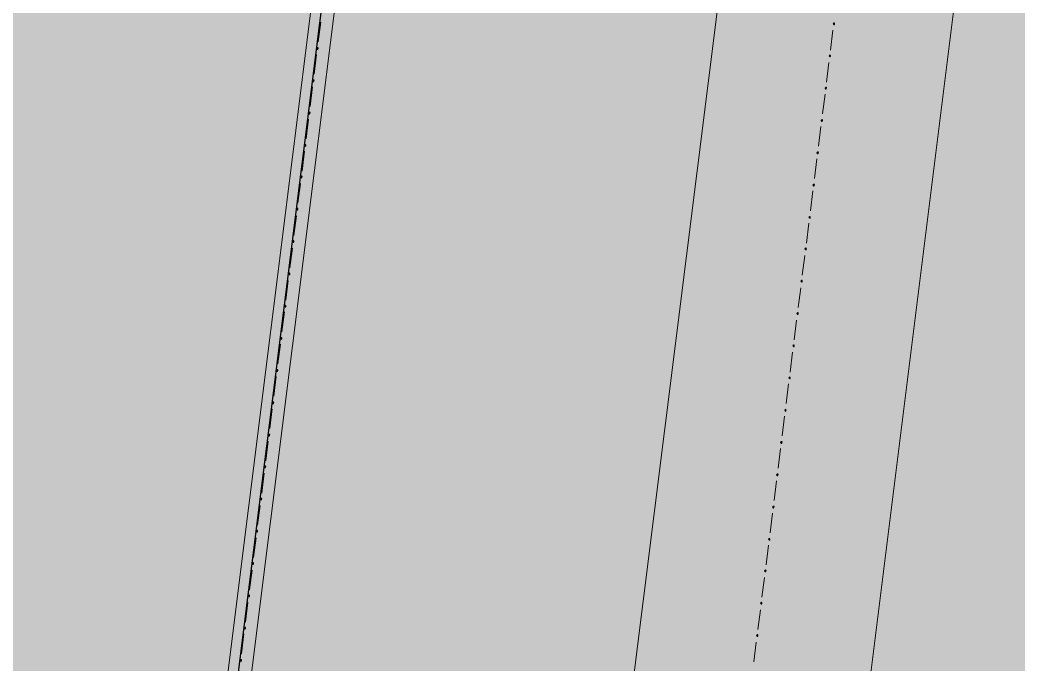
# Model space of a CAD drawing. Header units: metres. Extents: x -4 to 509425, y 7549 to 4732445.
# Drawn here: x 475959.16 to 475971.9, y 4719752.58 to 4719760.79 of the extents above; entities that cross this region are included whole.
import ezdxf

# ---------------------------------------------------------------- set-up
doc = ezdxf.new("R2010")
doc.units = ezdxf.units.M
doc.header["$LTSCALE"] = 0.01
doc.header["$MEASUREMENT"] = 0
doc.layers.get('0').update_dxf_attribs({"lineweight": 0})
for name, color, linetype in [('_SUBESTACIÓN', 1, 'Continuous'), ('NUDO GAROÑA', 211, 'Continuous'), ('SUBESTACION LA VID', 253, 'Continuous')]:
    doc.layers.add(name, color=color, linetype=linetype)

# ---------------------------------------------------------------- blocks, each defined once
blk = doc.blocks.new('A$Cfff6051d')
at = {"layer": 'SUBESTACION LA VID', "transparency": 33554687}
h = blk.add_hatch(color=256, dxfattribs=at)
h.dxf.hatch_style = 2
h.paths.add_polyline_path([(475969.558, 4719760.746), (475969.559, 4719760.754), (475969.55, 4719760.755), (475969.541, 4719760.748), (475969.548, 4719760.738), (475969.557, 4719760.737)])
h = blk.add_hatch(color=256, dxfattribs=at)
h.dxf.hatch_style = 2
h.paths.add_polyline_path([(475962.965, 4719760.429), (475962.966, 4719760.437), (475962.958, 4719760.438), (475962.948, 4719760.431), (475962.956, 4719760.422), (475962.964, 4719760.42)])
h = blk.add_hatch(color=256, dxfattribs=at)
h.dxf.hatch_style = 2
h.paths.add_polyline_path([(475969.506, 4719760.334), (475969.507, 4719760.342), (475969.499, 4719760.344), (475969.489, 4719760.336), (475969.497, 4719760.327), (475969.505, 4719760.326)])
h = blk.add_hatch(color=256, dxfattribs=at)
h.dxf.hatch_style = 2
h.paths.add_polyline_path([(475962.913, 4719760.017), (475962.914, 4719760.026), (475962.906, 4719760.027), (475962.897, 4719760.019), (475962.904, 4719760.01), (475962.912, 4719760.009)])
h = blk.add_hatch(color=256, dxfattribs=at)
h.dxf.hatch_style = 2
h.paths.add_polyline_path([(475969.454, 4719759.922), (475969.455, 4719759.931), (475969.447, 4719759.932), (475969.438, 4719759.925), (475969.445, 4719759.915), (475969.453, 4719759.914)])
h = blk.add_hatch(color=256, dxfattribs=at)
h.dxf.hatch_style = 2
h.paths.add_polyline_path([(475962.862, 4719759.606), (475962.863, 4719759.614), (475962.854, 4719759.615), (475962.845, 4719759.608), (475962.852, 4719759.598), (475962.861, 4719759.597)])
h = blk.add_hatch(color=256, dxfattribs=at)
h.dxf.hatch_style = 2
h.paths.add_polyline_path([(475969.403, 4719759.511), (475969.404, 4719759.519), (475969.395, 4719759.52), (475969.386, 4719759.513), (475969.393, 4719759.504), (475969.402, 4719759.502)])
h = blk.add_hatch(color=256, dxfattribs=at)
h.dxf.hatch_style = 2
h.paths.add_polyline_path([(475962.81, 4719759.194), (475962.811, 4719759.202), (475962.803, 4719759.203), (475962.793, 4719759.196), (475962.801, 4719759.187), (475962.809, 4719759.186)])
h = blk.add_hatch(color=256, dxfattribs=at)
h.dxf.hatch_style = 2
h.paths.add_polyline_path([(475969.351, 4719759.099), (475969.352, 4719759.108), (475969.344, 4719759.109), (475969.334, 4719759.101), (475969.342, 4719759.092), (475969.35, 4719759.091)])
h = blk.add_hatch(color=256, dxfattribs=at)
h.dxf.hatch_style = 2
h.paths.add_polyline_path([(475962.76, 4719758.791), (475962.761, 4719758.799), (475962.752, 4719758.8), (475962.743, 4719758.793), (475962.75, 4719758.783), (475962.759, 4719758.782)])
h = blk.add_hatch(color=256, dxfattribs=at)
h.dxf.hatch_style = 2
h.paths.add_polyline_path([(475969.3, 4719758.688), (475969.301, 4719758.696), (475969.292, 4719758.697), (475969.283, 4719758.69), (475969.29, 4719758.68), (475969.299, 4719758.679)])
h = blk.add_hatch(color=256, dxfattribs=at)
h.dxf.hatch_style = 2
h.paths.add_polyline_path([(475962.708, 4719758.379), (475962.709, 4719758.388), (475962.701, 4719758.389), (475962.691, 4719758.381), (475962.699, 4719758.372), (475962.707, 4719758.371)])
h = blk.add_hatch(color=256, dxfattribs=at)
h.dxf.hatch_style = 2
h.paths.add_polyline_path([(475969.248, 4719758.276), (475969.249, 4719758.284), (475969.241, 4719758.285), (475969.231, 4719758.278), (475969.239, 4719758.269), (475969.247, 4719758.268)])
h = blk.add_hatch(color=256, dxfattribs=at)
h.dxf.hatch_style = 2
h.paths.add_polyline_path([(475962.656, 4719757.968), (475962.658, 4719757.976), (475962.649, 4719757.977), (475962.64, 4719757.97), (475962.647, 4719757.96), (475962.655, 4719757.959)])
h = blk.add_hatch(color=256, dxfattribs=at)
h.dxf.hatch_style = 2
h.paths.add_polyline_path([(475969.197, 4719757.873), (475969.199, 4719757.881), (475969.19, 4719757.882), (475969.181, 4719757.875), (475969.188, 4719757.865), (475969.196, 4719757.864)])
h = blk.add_hatch(color=256, dxfattribs=at)
h.dxf.hatch_style = 2
h.paths.add_polyline_path([(475962.605, 4719757.556), (475962.606, 4719757.564), (475962.598, 4719757.565), (475962.588, 4719757.558), (475962.595, 4719757.549), (475962.604, 4719757.548)])
h = blk.add_hatch(color=256, dxfattribs=at)
h.dxf.hatch_style = 2
h.paths.add_polyline_path([(475969.146, 4719757.461), (475969.147, 4719757.47), (475969.138, 4719757.471), (475969.129, 4719757.463), (475969.136, 4719757.454), (475969.145, 4719757.453)])
h = blk.add_hatch(color=256, dxfattribs=at)
h.dxf.hatch_style = 2
h.paths.add_polyline_path([(475962.553, 4719757.144), (475962.554, 4719757.153), (475962.546, 4719757.154), (475962.536, 4719757.146), (475962.544, 4719757.137), (475962.552, 4719757.136)])
h = blk.add_hatch(color=256, dxfattribs=at)
h.dxf.hatch_style = 2
h.paths.add_polyline_path([(475969.094, 4719757.05), (475969.095, 4719757.058), (475969.087, 4719757.059), (475969.077, 4719757.052), (475969.085, 4719757.042), (475969.093, 4719757.041)])
h = blk.add_hatch(color=256, dxfattribs=at)
h.dxf.hatch_style = 2
h.paths.add_polyline_path([(475962.502, 4719756.733), (475962.503, 4719756.741), (475962.494, 4719756.742), (475962.485, 4719756.735), (475962.492, 4719756.725), (475962.501, 4719756.724)])
h = blk.add_hatch(color=256, dxfattribs=at)
h.dxf.hatch_style = 2
h.paths.add_polyline_path([(475969.043, 4719756.638), (475969.044, 4719756.646), (475969.035, 4719756.647), (475969.026, 4719756.64), (475969.033, 4719756.631), (475969.042, 4719756.63)])
h = blk.add_hatch(color=256, dxfattribs=at)
h.dxf.hatch_style = 2
h.paths.add_polyline_path([(475962.45, 4719756.321), (475962.451, 4719756.33), (475962.443, 4719756.331), (475962.433, 4719756.323), (475962.441, 4719756.314), (475962.449, 4719756.313)])
h = blk.add_hatch(color=256, dxfattribs=at)
h.dxf.hatch_style = 2
h.paths.add_polyline_path([(475968.991, 4719756.226), (475968.992, 4719756.235), (475968.984, 4719756.236), (475968.974, 4719756.228), (475968.982, 4719756.219), (475968.99, 4719756.218)])
h = blk.add_hatch(color=256, dxfattribs=at)
h.dxf.hatch_style = 2
h.paths.add_polyline_path([(475962.398, 4719755.909), (475962.4, 4719755.918), (475962.391, 4719755.919), (475962.382, 4719755.912), (475962.389, 4719755.902), (475962.397, 4719755.901)])
h = blk.add_hatch(color=256, dxfattribs=at)
h.dxf.hatch_style = 2
h.paths.add_polyline_path([(475968.939, 4719755.815), (475968.94, 4719755.823), (475968.932, 4719755.824), (475968.923, 4719755.817), (475968.93, 4719755.807), (475968.938, 4719755.806)])
h = blk.add_hatch(color=256, dxfattribs=at)
h.dxf.hatch_style = 2
h.paths.add_polyline_path([(475962.347, 4719755.498), (475962.348, 4719755.506), (475962.34, 4719755.507), (475962.33, 4719755.5), (475962.337, 4719755.491), (475962.346, 4719755.489)])
h = blk.add_hatch(color=256, dxfattribs=at)
h.dxf.hatch_style = 2
h.paths.add_polyline_path([(475968.888, 4719755.403), (475968.889, 4719755.411), (475968.88, 4719755.413), (475968.871, 4719755.405), (475968.878, 4719755.396), (475968.887, 4719755.395)])
h = blk.add_hatch(color=256, dxfattribs=at)
h.dxf.hatch_style = 2
h.paths.add_polyline_path([(475962.296, 4719755.095), (475962.297, 4719755.103), (475962.289, 4719755.104), (475962.279, 4719755.097), (475962.287, 4719755.087), (475962.295, 4719755.086)])
h = blk.add_hatch(color=256, dxfattribs=at)
h.dxf.hatch_style = 2
h.paths.add_polyline_path([(475968.836, 4719754.991), (475968.837, 4719755), (475968.829, 4719755.001), (475968.819, 4719754.994), (475968.827, 4719754.984), (475968.835, 4719754.983)])
h = blk.add_hatch(color=256, dxfattribs=at)
h.dxf.hatch_style = 2
h.paths.add_polyline_path([(475962.245, 4719754.683), (475962.246, 4719754.691), (475962.237, 4719754.693), (475962.228, 4719754.685), (475962.235, 4719754.676), (475962.244, 4719754.675)])
h = blk.add_hatch(color=256, dxfattribs=at)
h.dxf.hatch_style = 2
h.paths.add_polyline_path([(475968.785, 4719754.58), (475968.786, 4719754.588), (475968.777, 4719754.589), (475968.768, 4719754.582), (475968.775, 4719754.573), (475968.784, 4719754.571)])
h = blk.add_hatch(color=256, dxfattribs=at)
h.dxf.hatch_style = 2
h.paths.add_polyline_path([(475962.193, 4719754.271), (475962.194, 4719754.28), (475962.186, 4719754.281), (475962.176, 4719754.274), (475962.184, 4719754.264), (475962.192, 4719754.263)])
h = blk.add_hatch(color=256, dxfattribs=at)
h.dxf.hatch_style = 2
h.paths.add_polyline_path([(475968.733, 4719754.168), (475968.734, 4719754.177), (475968.726, 4719754.178), (475968.716, 4719754.17), (475968.724, 4719754.161), (475968.732, 4719754.16)])
h = blk.add_hatch(color=256, dxfattribs=at)
h.dxf.hatch_style = 2
h.paths.add_polyline_path([(475962.141, 4719753.86), (475962.143, 4719753.868), (475962.134, 4719753.869), (475962.125, 4719753.862), (475962.132, 4719753.852), (475962.14, 4719753.851)])
h = blk.add_hatch(color=256, dxfattribs=at)
h.dxf.hatch_style = 2
h.paths.add_polyline_path([(475968.682, 4719753.765), (475968.684, 4719753.773), (475968.675, 4719753.774), (475968.666, 4719753.767), (475968.673, 4719753.758), (475968.681, 4719753.757)])
h = blk.add_hatch(color=256, dxfattribs=at)
h.dxf.hatch_style = 2
h.paths.add_polyline_path([(475962.09, 4719753.448), (475962.091, 4719753.457), (475962.083, 4719753.458), (475962.073, 4719753.45), (475962.08, 4719753.441), (475962.089, 4719753.44)])
h = blk.add_hatch(color=256, dxfattribs=at)
h.dxf.hatch_style = 2
h.paths.add_polyline_path([(475968.631, 4719753.353), (475968.632, 4719753.362), (475968.624, 4719753.363), (475968.614, 4719753.356), (475968.621, 4719753.346), (475968.63, 4719753.345)])
h = blk.add_hatch(color=256, dxfattribs=at)
h.dxf.hatch_style = 2
h.paths.add_polyline_path([(475962.038, 4719753.037), (475962.039, 4719753.045), (475962.031, 4719753.046), (475962.021, 4719753.039), (475962.029, 4719753.029), (475962.037, 4719753.028)])
h = blk.add_hatch(color=256, dxfattribs=at)
h.dxf.hatch_style = 2
h.paths.add_polyline_path([(475968.579, 4719752.942), (475968.58, 4719752.95), (475968.572, 4719752.951), (475968.562, 4719752.944), (475968.57, 4719752.934), (475968.578, 4719752.933)])
h = blk.add_hatch(color=256, dxfattribs=at)
h.dxf.hatch_style = 2
h.paths.add_polyline_path([(475961.987, 4719752.625), (475961.988, 4719752.633), (475961.979, 4719752.634), (475961.97, 4719752.627), (475961.977, 4719752.618), (475961.986, 4719752.617)])
at = {"layer": 'SUBESTACION LA VID', "lineweight": 15}
for p, q in [((475963.966, 4719728.256), (475971.808, 4719790.813)), ((475969.745, 4719750.262), (475972.481, 4719772.086)), ((475962.967, 4719760.514), (475962.999, 4719760.766)), ((475969.507, 4719760.411), (475969.539, 4719760.663)), ((475962.916, 4719760.102), (475962.947, 4719760.354)), ((475969.455, 4719759.999), (475969.487, 4719760.251)), ((475962.864, 4719759.691), (475962.896, 4719759.943)), ((475969.405, 4719759.596), (475969.437, 4719759.848)), ((475962.812, 4719759.279), (475962.844, 4719759.531)), ((475969.353, 4719759.184), (475969.385, 4719759.436)), ((475962.761, 4719758.867), (475962.792, 4719759.119)), ((475969.302, 4719758.773), (475969.333, 4719759.025)), ((475962.709, 4719758.456), (475962.741, 4719758.708)), ((475969.25, 4719758.361), (475969.282, 4719758.613)), ((475962.658, 4719758.044), (475962.689, 4719758.296)), ((475969.199, 4719757.949), (475969.23, 4719758.201)), ((475962.606, 4719757.633), (475962.638, 4719757.885)), ((475969.147, 4719757.538), (475969.179, 4719757.79)), ((475962.554, 4719757.221), (475962.586, 4719757.473)), ((475969.095, 4719757.126), (475969.127, 4719757.378)), ((475962.504, 4719756.818), (475962.535, 4719757.07)), ((475969.044, 4719756.715), (475969.075, 4719756.967)), ((475962.452, 4719756.406), (475962.484, 4719756.658)), ((475968.992, 4719756.303), (475969.024, 4719756.555)), ((475962.401, 4719755.995), (475962.432, 4719756.247)), ((475968.942, 4719755.9), (475968.973, 4719756.152)), ((475962.349, 4719755.583), (475962.381, 4719755.835)), ((475968.89, 4719755.488), (475968.922, 4719755.74)), ((475962.297, 4719755.171), (475962.329, 4719755.423)), ((475968.838, 4719755.077), (475968.87, 4719755.329)), ((475962.246, 4719754.76), (475962.277, 4719755.012)), ((475968.787, 4719754.665), (475968.818, 4719754.917)), ((475962.194, 4719754.348), (475962.226, 4719754.6)), ((475968.735, 4719754.253), (475968.767, 4719754.505)), ((475962.143, 4719753.936), (475962.174, 4719754.188)), ((475968.684, 4719753.842), (475968.715, 4719754.094)), ((475962.091, 4719753.525), (475962.123, 4719753.777)), ((475968.632, 4719753.43), (475968.664, 4719753.682)), ((475962.039, 4719753.113), (475962.071, 4719753.365)), ((475968.58, 4719753.018), (475968.612, 4719753.27)), ((475961.989, 4719752.71), (475962.02, 4719752.962)), ((475968.529, 4719752.607), (475968.56, 4719752.859))]:
    blk.add_line(p, q, dxfattribs=at)
for points in [[(475956.756, 4719712.129), (475967.964, 4719801.525), (476089.55, 4719786.282), (476086.094, 4719758.712), (476078.306, 4719696.592), (475956.719, 4719711.835)], [(475957.05, 4719712.092), (475968.22, 4719801.186), (476089.218, 4719786.017), (476085.8, 4719758.749), (476078.049, 4719696.923), (475957.05, 4719712.092)]]:
    blk.add_lwpolyline(points, dxfattribs=at)
at = {"layer": 'SUBESTACION LA VID'}
for points in [[(475969.558, 4719760.746), (475969.559, 4719760.754), (475969.55, 4719760.755), (475969.541, 4719760.748), (475969.548, 4719760.738), (475969.557, 4719760.737)], [(475962.965, 4719760.429), (475962.966, 4719760.437), (475962.958, 4719760.438), (475962.948, 4719760.431), (475962.956, 4719760.422), (475962.964, 4719760.42)], [(475969.506, 4719760.334), (475969.507, 4719760.342), (475969.499, 4719760.344), (475969.489, 4719760.336), (475969.497, 4719760.327), (475969.505, 4719760.326)], [(475962.913, 4719760.017), (475962.914, 4719760.026), (475962.906, 4719760.027), (475962.897, 4719760.019), (475962.904, 4719760.01), (475962.912, 4719760.009)], [(475969.454, 4719759.922), (475969.455, 4719759.931), (475969.447, 4719759.932), (475969.438, 4719759.925), (475969.445, 4719759.915), (475969.453, 4719759.914)], [(475962.862, 4719759.606), (475962.863, 4719759.614), (475962.854, 4719759.615), (475962.845, 4719759.608), (475962.852, 4719759.598), (475962.861, 4719759.597)], [(475969.403, 4719759.511), (475969.404, 4719759.519), (475969.395, 4719759.52), (475969.386, 4719759.513), (475969.393, 4719759.504), (475969.402, 4719759.502)], [(475962.81, 4719759.194), (475962.811, 4719759.202), (475962.803, 4719759.203), (475962.793, 4719759.196), (475962.801, 4719759.187), (475962.809, 4719759.186)], [(475969.351, 4719759.099), (475969.352, 4719759.108), (475969.344, 4719759.109), (475969.334, 4719759.101), (475969.342, 4719759.092), (475969.35, 4719759.091)], [(475962.76, 4719758.791), (475962.761, 4719758.799), (475962.752, 4719758.8), (475962.743, 4719758.793), (475962.75, 4719758.783), (475962.759, 4719758.782)], [(475969.3, 4719758.688), (475969.301, 4719758.696), (475969.292, 4719758.697), (475969.283, 4719758.69), (475969.29, 4719758.68), (475969.299, 4719758.679)], [(475962.708, 4719758.379), (475962.709, 4719758.388), (475962.701, 4719758.389), (475962.691, 4719758.381), (475962.699, 4719758.372), (475962.707, 4719758.371)], [(475969.248, 4719758.276), (475969.249, 4719758.284), (475969.241, 4719758.285), (475969.231, 4719758.278), (475969.239, 4719758.269), (475969.247, 4719758.268)], [(475962.656, 4719757.968), (475962.658, 4719757.976), (475962.649, 4719757.977), (475962.64, 4719757.97), (475962.647, 4719757.96), (475962.655, 4719757.959)], [(475969.197, 4719757.873), (475969.199, 4719757.881), (475969.19, 4719757.882), (475969.181, 4719757.875), (475969.188, 4719757.865), (475969.196, 4719757.864)], [(475962.605, 4719757.556), (475962.606, 4719757.564), (475962.598, 4719757.565), (475962.588, 4719757.558), (475962.595, 4719757.549), (475962.604, 4719757.548)], [(475969.146, 4719757.461), (475969.147, 4719757.47), (475969.138, 4719757.471), (475969.129, 4719757.463), (475969.136, 4719757.454), (475969.145, 4719757.453)], [(475962.553, 4719757.144), (475962.554, 4719757.153), (475962.546, 4719757.154), (475962.536, 4719757.146), (475962.544, 4719757.137), (475962.552, 4719757.136)], [(475969.094, 4719757.05), (475969.095, 4719757.058), (475969.087, 4719757.059), (475969.077, 4719757.052), (475969.085, 4719757.042), (475969.093, 4719757.041)], [(475962.502, 4719756.733), (475962.503, 4719756.741), (475962.494, 4719756.742), (475962.485, 4719756.735), (475962.492, 4719756.725), (475962.501, 4719756.724)], [(475969.043, 4719756.638), (475969.044, 4719756.646), (475969.035, 4719756.647), (475969.026, 4719756.64), (475969.033, 4719756.631), (475969.042, 4719756.63)], [(475962.45, 4719756.321), (475962.451, 4719756.33), (475962.443, 4719756.331), (475962.433, 4719756.323), (475962.441, 4719756.314), (475962.449, 4719756.313)], [(475968.991, 4719756.226), (475968.992, 4719756.235), (475968.984, 4719756.236), (475968.974, 4719756.228), (475968.982, 4719756.219), (475968.99, 4719756.218)], [(475962.398, 4719755.909), (475962.4, 4719755.918), (475962.391, 4719755.919), (475962.382, 4719755.912), (475962.389, 4719755.902), (475962.397, 4719755.901)], [(475968.939, 4719755.815), (475968.94, 4719755.823), (475968.932, 4719755.824), (475968.923, 4719755.817), (475968.93, 4719755.807), (475968.938, 4719755.806)], [(475962.347, 4719755.498), (475962.348, 4719755.506), (475962.34, 4719755.507), (475962.33, 4719755.5), (475962.337, 4719755.491), (475962.346, 4719755.489)], [(475968.888, 4719755.403), (475968.889, 4719755.411), (475968.88, 4719755.413), (475968.871, 4719755.405), (475968.878, 4719755.396), (475968.887, 4719755.395)], [(475962.296, 4719755.095), (475962.297, 4719755.103), (475962.289, 4719755.104), (475962.279, 4719755.097), (475962.287, 4719755.087), (475962.295, 4719755.086)], [(475968.836, 4719754.991), (475968.837, 4719755), (475968.829, 4719755.001), (475968.819, 4719754.994), (475968.827, 4719754.984), (475968.835, 4719754.983)], [(475962.245, 4719754.683), (475962.246, 4719754.691), (475962.237, 4719754.693), (475962.228, 4719754.685), (475962.235, 4719754.676), (475962.244, 4719754.675)], [(475968.785, 4719754.58), (475968.786, 4719754.588), (475968.777, 4719754.589), (475968.768, 4719754.582), (475968.775, 4719754.573), (475968.784, 4719754.571)], [(475962.193, 4719754.271), (475962.194, 4719754.28), (475962.186, 4719754.281), (475962.176, 4719754.274), (475962.184, 4719754.264), (475962.192, 4719754.263)], [(475968.733, 4719754.168), (475968.734, 4719754.177), (475968.726, 4719754.178), (475968.716, 4719754.17), (475968.724, 4719754.161), (475968.732, 4719754.16)], [(475962.141, 4719753.86), (475962.143, 4719753.868), (475962.134, 4719753.869), (475962.125, 4719753.862), (475962.132, 4719753.852), (475962.14, 4719753.851)], [(475968.682, 4719753.765), (475968.684, 4719753.773), (475968.675, 4719753.774), (475968.666, 4719753.767), (475968.673, 4719753.758), (475968.681, 4719753.757)], [(475962.09, 4719753.448), (475962.091, 4719753.457), (475962.083, 4719753.458), (475962.073, 4719753.45), (475962.08, 4719753.441), (475962.089, 4719753.44)], [(475968.631, 4719753.353), (475968.632, 4719753.362), (475968.624, 4719753.363), (475968.614, 4719753.356), (475968.621, 4719753.346), (475968.63, 4719753.345)], [(475962.038, 4719753.037), (475962.039, 4719753.045), (475962.031, 4719753.046), (475962.021, 4719753.039), (475962.029, 4719753.029), (475962.037, 4719753.028)], [(475968.579, 4719752.942), (475968.58, 4719752.95), (475968.572, 4719752.951), (475968.562, 4719752.944), (475968.57, 4719752.934), (475968.578, 4719752.933)], [(475961.987, 4719752.625), (475961.988, 4719752.633), (475961.979, 4719752.634), (475961.97, 4719752.627), (475961.977, 4719752.618), (475961.986, 4719752.617)]]:
    blk.add_lwpolyline(points, close=True, dxfattribs=at)
at = {"layer": 'SUBESTACION LA VID', "lineweight": 0}
for points in [[(475969.558, 4719760.746), (475969.559, 4719760.754), (475969.55, 4719760.755), (475969.541, 4719760.748), (475969.548, 4719760.738), (475969.557, 4719760.737)], [(475962.965, 4719760.429), (475962.966, 4719760.437), (475962.958, 4719760.438), (475962.948, 4719760.431), (475962.956, 4719760.422), (475962.964, 4719760.42)], [(475969.506, 4719760.334), (475969.507, 4719760.342), (475969.499, 4719760.344), (475969.489, 4719760.336), (475969.497, 4719760.327), (475969.505, 4719760.326)], [(475962.913, 4719760.017), (475962.914, 4719760.026), (475962.906, 4719760.027), (475962.897, 4719760.019), (475962.904, 4719760.01), (475962.912, 4719760.009)], [(475969.454, 4719759.922), (475969.455, 4719759.931), (475969.447, 4719759.932), (475969.438, 4719759.925), (475969.445, 4719759.915), (475969.453, 4719759.914)], [(475962.862, 4719759.606), (475962.863, 4719759.614), (475962.854, 4719759.615), (475962.845, 4719759.608), (475962.852, 4719759.598), (475962.861, 4719759.597)], [(475969.403, 4719759.511), (475969.404, 4719759.519), (475969.395, 4719759.52), (475969.386, 4719759.513), (475969.393, 4719759.504), (475969.402, 4719759.502)], [(475962.81, 4719759.194), (475962.811, 4719759.202), (475962.803, 4719759.203), (475962.793, 4719759.196), (475962.801, 4719759.187), (475962.809, 4719759.186)], [(475969.351, 4719759.099), (475969.352, 4719759.108), (475969.344, 4719759.109), (475969.334, 4719759.101), (475969.342, 4719759.092), (475969.35, 4719759.091)], [(475962.76, 4719758.791), (475962.761, 4719758.799), (475962.752, 4719758.8), (475962.743, 4719758.793), (475962.75, 4719758.783), (475962.759, 4719758.782)], [(475969.3, 4719758.688), (475969.301, 4719758.696), (475969.292, 4719758.697), (475969.283, 4719758.69), (475969.29, 4719758.68), (475969.299, 4719758.679)], [(475962.708, 4719758.379), (475962.709, 4719758.388), (475962.701, 4719758.389), (475962.691, 4719758.381), (475962.699, 4719758.372), (475962.707, 4719758.371)], [(475969.248, 4719758.276), (475969.249, 4719758.284), (475969.241, 4719758.285), (475969.231, 4719758.278), (475969.239, 4719758.269), (475969.247, 4719758.268)], [(475962.656, 4719757.968), (475962.658, 4719757.976), (475962.649, 4719757.977), (475962.64, 4719757.97), (475962.647, 4719757.96), (475962.655, 4719757.959)], [(475969.197, 4719757.873), (475969.199, 4719757.881), (475969.19, 4719757.882), (475969.181, 4719757.875), (475969.188, 4719757.865), (475969.196, 4719757.864)], [(475962.605, 4719757.556), (475962.606, 4719757.564), (475962.598, 4719757.565), (475962.588, 4719757.558), (475962.595, 4719757.549), (475962.604, 4719757.548)], [(475969.146, 4719757.461), (475969.147, 4719757.47), (475969.138, 4719757.471), (475969.129, 4719757.463), (475969.136, 4719757.454), (475969.145, 4719757.453)], [(475962.553, 4719757.144), (475962.554, 4719757.153), (475962.546, 4719757.154), (475962.536, 4719757.146), (475962.544, 4719757.137), (475962.552, 4719757.136)], [(475969.094, 4719757.05), (475969.095, 4719757.058), (475969.087, 4719757.059), (475969.077, 4719757.052), (475969.085, 4719757.042), (475969.093, 4719757.041)], [(475962.502, 4719756.733), (475962.503, 4719756.741), (475962.494, 4719756.742), (475962.485, 4719756.735), (475962.492, 4719756.725), (475962.501, 4719756.724)], [(475969.043, 4719756.638), (475969.044, 4719756.646), (475969.035, 4719756.647), (475969.026, 4719756.64), (475969.033, 4719756.631), (475969.042, 4719756.63)], [(475962.45, 4719756.321), (475962.451, 4719756.33), (475962.443, 4719756.331), (475962.433, 4719756.323), (475962.441, 4719756.314), (475962.449, 4719756.313)], [(475968.991, 4719756.226), (475968.992, 4719756.235), (475968.984, 4719756.236), (475968.974, 4719756.228), (475968.982, 4719756.219), (475968.99, 4719756.218)], [(475962.398, 4719755.909), (475962.4, 4719755.918), (475962.391, 4719755.919), (475962.382, 4719755.912), (475962.389, 4719755.902), (475962.397, 4719755.901)], [(475968.939, 4719755.815), (475968.94, 4719755.823), (475968.932, 4719755.824), (475968.923, 4719755.817), (475968.93, 4719755.807), (475968.938, 4719755.806)], [(475962.347, 4719755.498), (475962.348, 4719755.506), (475962.34, 4719755.507), (475962.33, 4719755.5), (475962.337, 4719755.491), (475962.346, 4719755.489)], [(475968.888, 4719755.403), (475968.889, 4719755.411), (475968.88, 4719755.413), (475968.871, 4719755.405), (475968.878, 4719755.396), (475968.887, 4719755.395)], [(475962.296, 4719755.095), (475962.297, 4719755.103), (475962.289, 4719755.104), (475962.279, 4719755.097), (475962.287, 4719755.087), (475962.295, 4719755.086)], [(475968.836, 4719754.991), (475968.837, 4719755), (475968.829, 4719755.001), (475968.819, 4719754.994), (475968.827, 4719754.984), (475968.835, 4719754.983)], [(475962.245, 4719754.683), (475962.246, 4719754.691), (475962.237, 4719754.693), (475962.228, 4719754.685), (475962.235, 4719754.676), (475962.244, 4719754.675)], [(475968.785, 4719754.58), (475968.786, 4719754.588), (475968.777, 4719754.589), (475968.768, 4719754.582), (475968.775, 4719754.573), (475968.784, 4719754.571)], [(475962.193, 4719754.271), (475962.194, 4719754.28), (475962.186, 4719754.281), (475962.176, 4719754.274), (475962.184, 4719754.264), (475962.192, 4719754.263)], [(475968.733, 4719754.168), (475968.734, 4719754.177), (475968.726, 4719754.178), (475968.716, 4719754.17), (475968.724, 4719754.161), (475968.732, 4719754.16)], [(475962.141, 4719753.86), (475962.143, 4719753.868), (475962.134, 4719753.869), (475962.125, 4719753.862), (475962.132, 4719753.852), (475962.14, 4719753.851)], [(475968.682, 4719753.765), (475968.684, 4719753.773), (475968.675, 4719753.774), (475968.666, 4719753.767), (475968.673, 4719753.758), (475968.681, 4719753.757)], [(475962.09, 4719753.448), (475962.091, 4719753.457), (475962.083, 4719753.458), (475962.073, 4719753.45), (475962.08, 4719753.441), (475962.089, 4719753.44)], [(475968.631, 4719753.353), (475968.632, 4719753.362), (475968.624, 4719753.363), (475968.614, 4719753.356), (475968.621, 4719753.346), (475968.63, 4719753.345)], [(475962.038, 4719753.037), (475962.039, 4719753.045), (475962.031, 4719753.046), (475962.021, 4719753.039), (475962.029, 4719753.029), (475962.037, 4719753.028)], [(475968.579, 4719752.942), (475968.58, 4719752.95), (475968.572, 4719752.951), (475968.562, 4719752.944), (475968.57, 4719752.934), (475968.578, 4719752.933)], [(475961.987, 4719752.625), (475961.988, 4719752.633), (475961.979, 4719752.634), (475961.97, 4719752.627), (475961.977, 4719752.618), (475961.986, 4719752.617)]]:
    blk.add_lwpolyline(points, close=True, dxfattribs=at)

msp = doc.modelspace()

# ---------------------------------------------------------------- hatches: boundary and pattern name
at = {"layer": '_SUBESTACIÓN', "transparency": 33554559}
h = msp.add_hatch(color=1, dxfattribs=at)
h.dxf.hatch_style = 1
h.paths.add_polyline_path([(475968.64, 4719805.825), (476089.939, 4719790.615), (476078.169, 4719696.74), (475956.869, 4719711.95)])

# ---------------------------------------------------------------- linework, layer by layer
at = {"layer": '_SUBESTACIÓN', "color": 1}
msp.add_lwpolyline([(475959.371, 4719731.906), (475968.64, 4719805.825)], dxfattribs=at)
at = {"layer": 'NUDO GAROÑA', "color": 1, "const_width": 10}
for points in [[(475959.381, 4719731.906), (475968.088, 4719801.356)], [(475955.812, 4719731.929), (475962.313, 4719783.788)]]:
    msp.add_lwpolyline(points, dxfattribs=at)

# ---------------------------------------------------------------- block references
at = {"linetype": 'Continuous'}
msp.add_blockref('A$Cfff6051d', (0, 0), dxfattribs=at)

doc.saveas('drawing.dxf')
